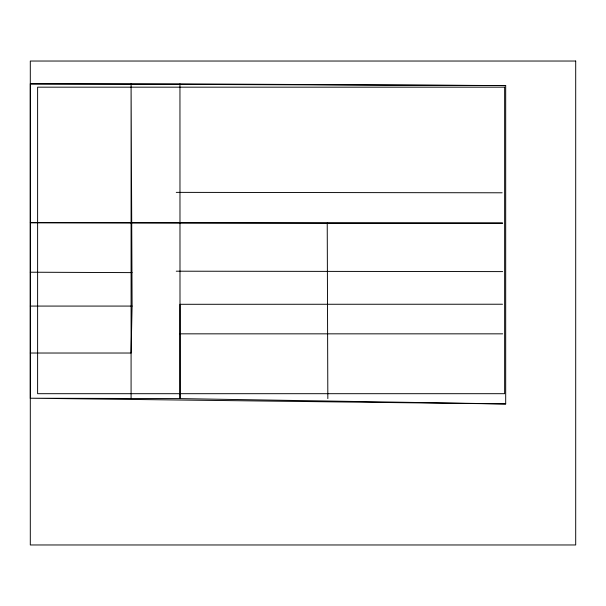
<?xml version="1.0" encoding="UTF-8"?>
<svg xmlns="http://www.w3.org/2000/svg" width="606" height="606" viewBox="0 0 606 606"><rect width="100%" height="100%" fill="white"/><g stroke="black" fill="none" stroke-linecap="round" stroke-linejoin="round"><path stroke-width="0.91" d="M30.3 398.225L30.3 83.87L179.952 83.87L505.692 85.575L505.692 403.944L30.3 398.225L180.02 398.604L505.692 403.944M131.085 398.225L131.085 83.87L132.1 306.075L131.085 353.025L30.3 353.025M179.952 83.87L180.02 398.604L179.997 304.295L502.518 304.227M327.225 223.122L502.685 223.122L30.3 222.697L327.225 223.122L327.838 398.604M30.3 306.075L132.1 306.075M179.952 333.838L502.685 333.838M176.263 192.367L502.162 192.791M176.263 271.193L502.685 271.609M30.3 83.87L505.692 85.575M30.3 272.208L132.1 272.624M575.7 61.032L30.3 61.032L30.3 544.968L575.7 544.968L575.7 61.032M504.639 87.173L37.61 87.173L37.61 393.695L504.639 393.695L504.639 87.173"/></g></svg>
